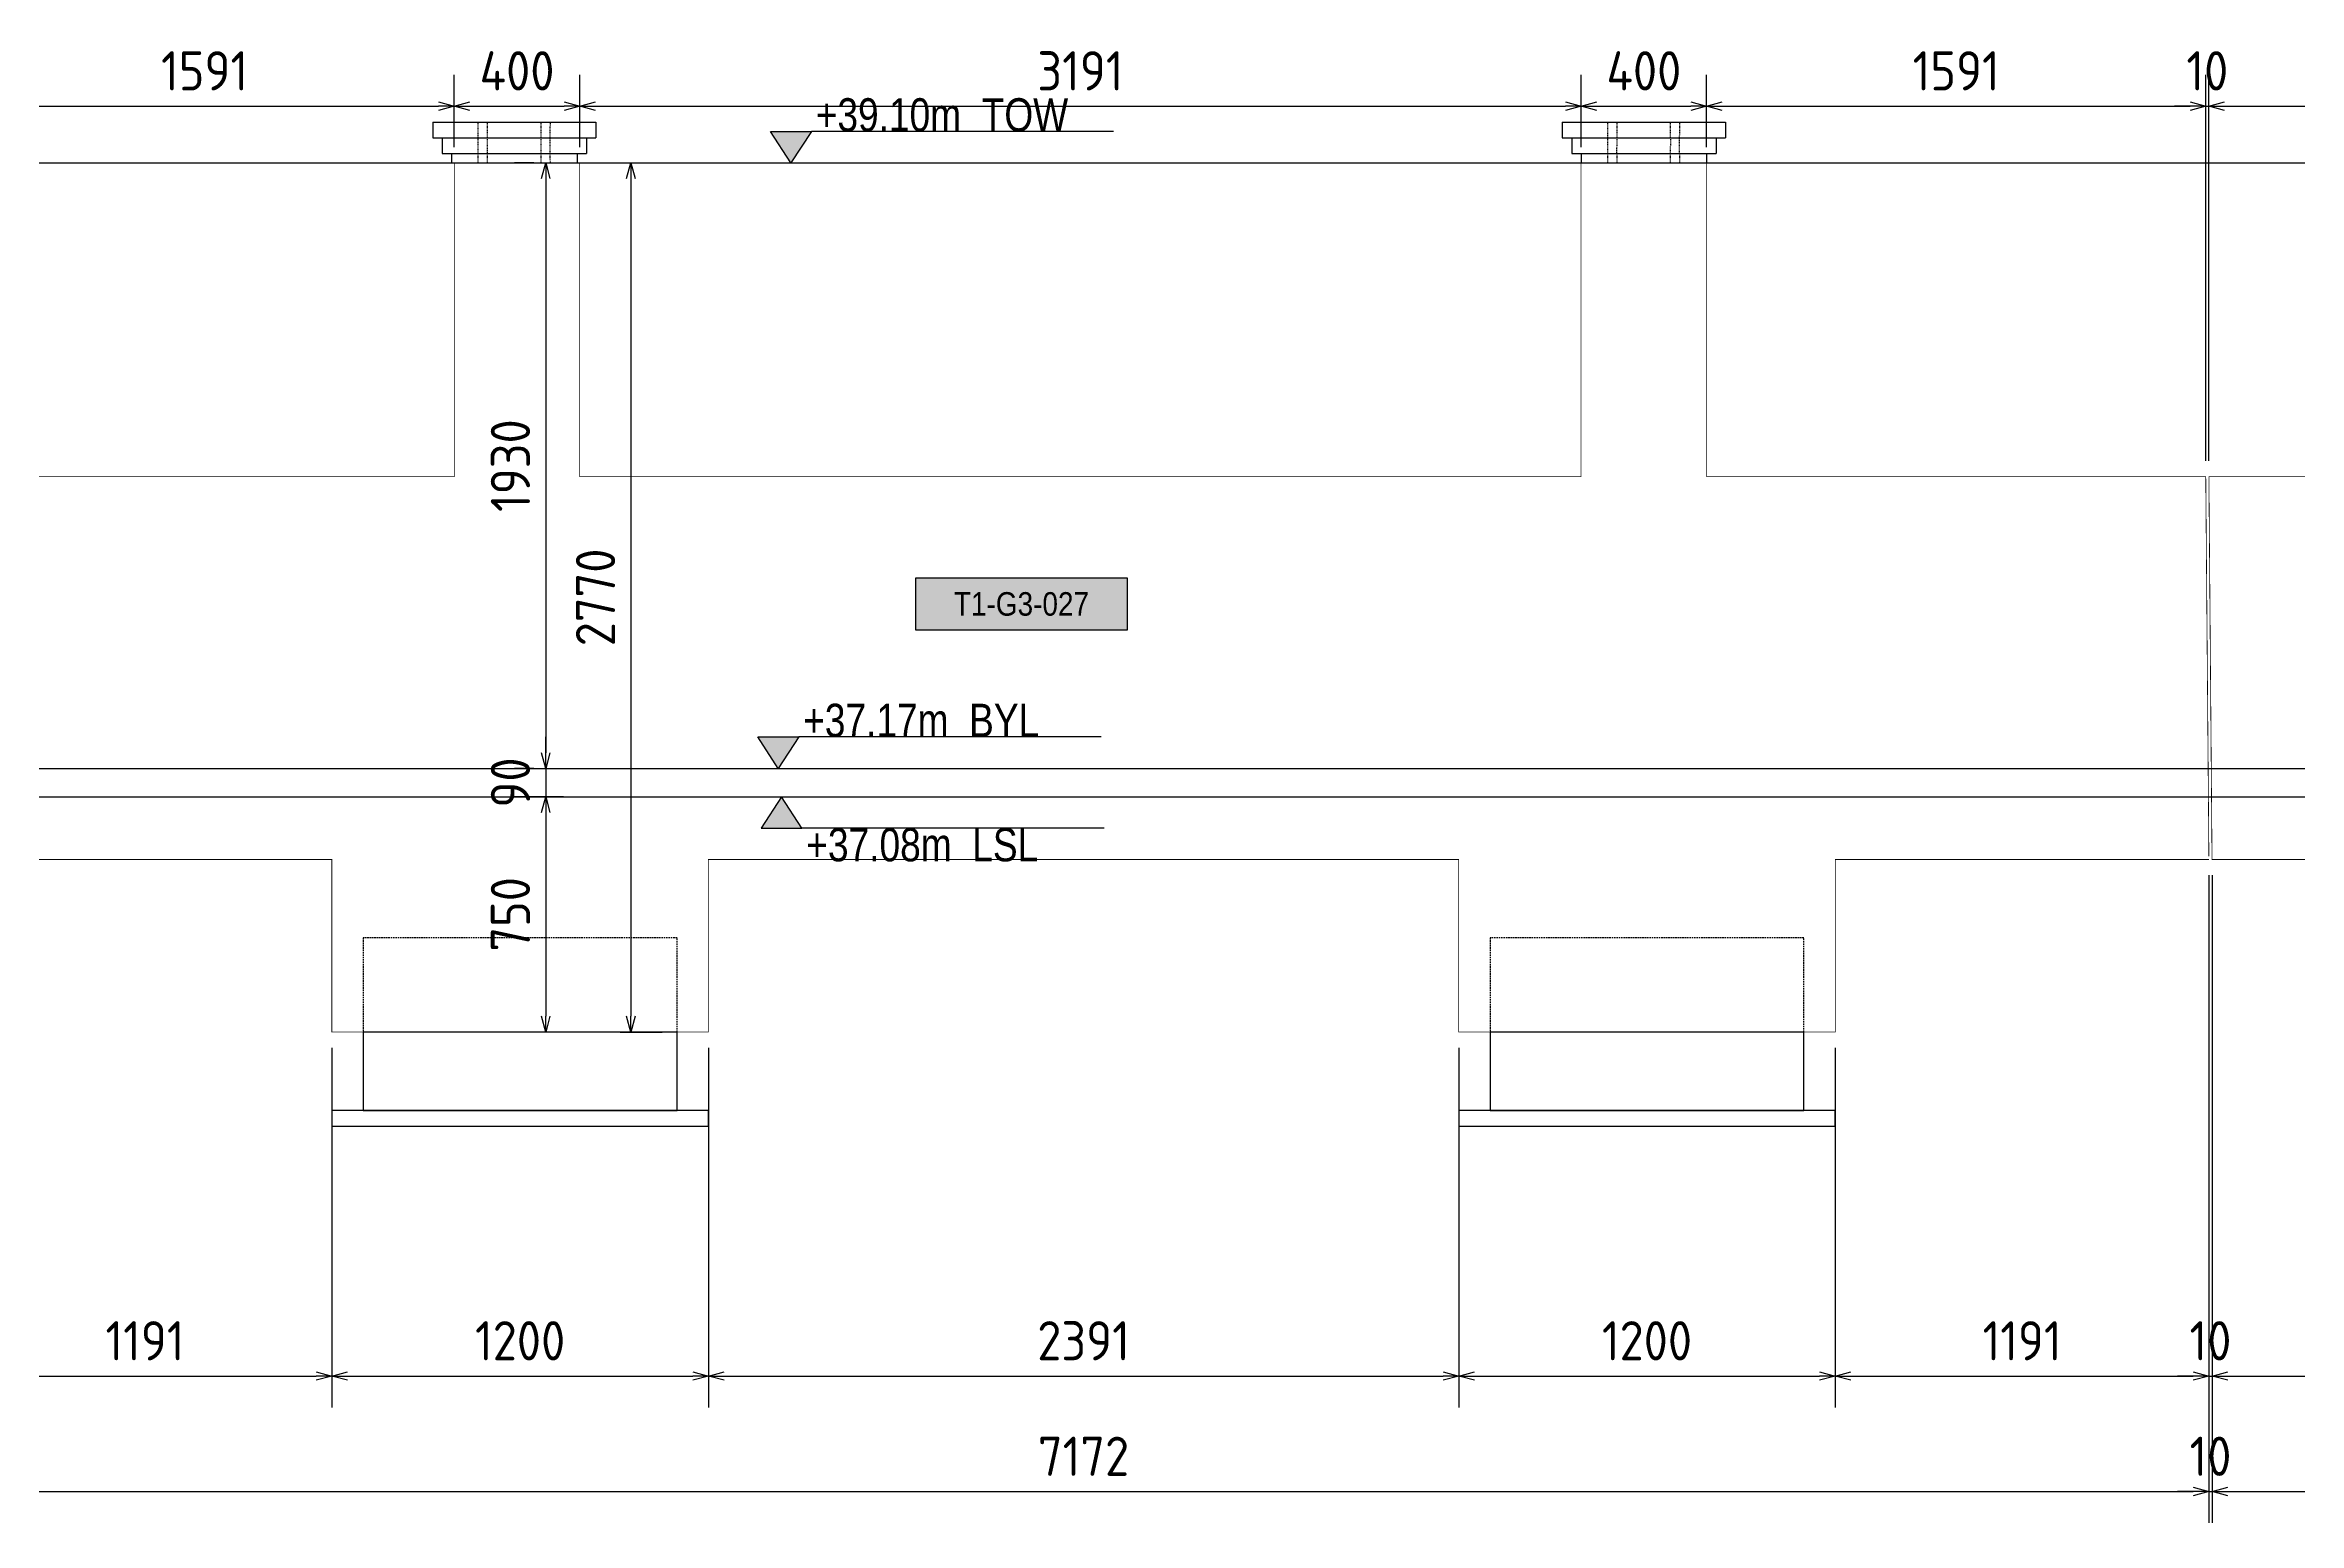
# Model space of a CAD drawing. Header units: centimetres. Extents: x -6122352 to 7132207, y -1694241 to 1947892.
# Drawn here: x 3290623 to 3297805, y 19387 to 24097 of the extents above; entities that cross this region are included whole.
import ezdxf
from ezdxf.enums import TextEntityAlignment as Align

# ---------------------------------------------------------------- set-up
doc = ezdxf.new("R2010")
doc.units = ezdxf.units.CM
doc.header["$MEASUREMENT"] = 0
doc.header["$PDMODE"] = 66
doc.header["$PDSIZE"] = 100
for name, pattern in [('23585-XR-AR-END-SETTING OUT PLAN$0$HIDDEN', [0.375, 0.25, -0.125]), ('DASHED2', [0.375, 0.25, -0.125]), ('DXK_LINE_DOT2', [3.9198, 1.9599, -1.9599])]:
    doc.linetypes.add(name, pattern=pattern)
for name, color, linetype in [('@MI-TYPE-01', 30, 'Continuous'), ('JML-Dimension', 1, 'Continuous'), ('PANEL-TAGS', 7, 'Continuous'), ('SECTION', 130, 'Continuous')]:
    doc.layers.add(name, color=color, linetype=linetype)
doc.styles.add('PANELTAG_STYLE', font='arial.ttf')
doc.styles.add('Schueco-BEMSTIL', font='isocpeur.ttf', dxfattribs={"width": 0.9})
doc.styles.add('txt-Pisa-std', font='arial.ttf', dxfattribs={"width": 0.8})
doc.dimstyles.new('MI- JWC-TXT-2.5 MM', dxfattribs={"dimscale": 1.5, "dimtxt": 2.5, "dimasz": 1, "dimexe": 2, "dimexo": 1, "dimgap": 1, "dimtad": 1, "dimdec": 0, "dimdsep": 46, "dimtxsty": 'Schueco-BEMSTIL', "dimblk": 'OPEN30', "dimcen": 0, "dimdle": 2, "dimclrd": 140, "dimclre": 8, "dimclrt": 40, "dimadec": 0, "dimazin": 2, "dimtfac": 1, "dimtdec": 0, "dimtix": 1, "dimtmove": 2, "dimatfit": 3, "dimldrblk": 'OPEN', "dimfxl": 2, "dimlwd": -1, "dimlwe": -1, "dimarcsym": 0})

# ---------------------------------------------------------------- blocks, each defined once
blk = doc.blocks.new('T1-FOOTING ELEVATION')
at = {"color": 9}
blk.add_lwpolyline([(-600, -250), (600, -250), (600, -300), (-600, -300)], close=True, dxfattribs=at)
at = {"layer": '@MI-TYPE-01', "color": 114, "linetype": '23585-XR-AR-END-SETTING OUT PLAN$0$HIDDEN', "ltscale": 20, "true_color": 0x139b48}
blk.add_lwpolyline([(-500, 0), (-500, 300), (500, 300), (500, 0)], dxfattribs=at)
at = {"layer": '@MI-TYPE-01', "color": 114, "true_color": 0x139b48}
blk.add_lwpolyline([(-500, 0), (500, 0), (500, -250), (-500, -250)], close=True, dxfattribs=at)
blk = doc.blocks.new('_Open30')
at = {"color": 0, "linetype": 'ByBlock', "lineweight": -2}
for p, q in [((-1, 0.27), (0, 0)), ((0, 0), (-1, -0.27)), ((0, 0), (-1, 0))]:
    blk.add_line(p, q, dxfattribs=at)
blk = doc.blocks.new('*D4702')
at = {"layer": '@MI-TYPE-01', "color": 8, "transparency": 16777216}
for p, q in [((3292180.5, 23721.8), (3292118.2, 23721.8)), ((3292180.5, 21791.8), (3292118.2, 21791.8))]:
    blk.add_line(p, q, dxfattribs=at)
at = {"layer": '@MI-TYPE-01', "color": 140, "transparency": 16777216}
blk.add_line((3292218.2, 23671.8), (3292218.2, 21841.8), dxfattribs=at)
at = {"layer": 'Defpoints', "color": 0, "transparency": 16777216}
for p in [(3292230.5, 23721.8), (3292218.2, 21791.8), (3292230.5, 21791.8)]:
    blk.add_point(p, dxfattribs=at)
at = {"layer": '@MI-TYPE-01', "color": 140, "transparency": 16777216, "xscale": 50, "yscale": 50, "zscale": 50}
for p, rotation in [((3292218.2, 23721.8), 90), ((3292218.2, 21791.8), 270)]:
    blk.add_blockref('_Open30', p, dxfattribs=dict(at, rotation=rotation))
at = {"layer": '@MI-TYPE-01', "color": 40, "transparency": 16777216, "insert": (3292105.7, 22756.8), "char_height": 125, "attachment_point": 5, "rotation": 90, "style": 'Schueco-BEMSTIL'}
blk.add_mtext('1930', dxfattribs=at)
blk = doc.blocks.new('_Open')
at = {"color": 0, "linetype": 'ByBlock', "lineweight": -2}
for p, q in [((-1, 0.2), (0, 0)), ((-1, -0.2), (0, 0)), ((0, 0), (-1, 0))]:
    blk.add_line(p, q, dxfattribs=at)
blk = doc.blocks.new('*D4699')
at = {"layer": '@MI-TYPE-01', "color": 140, "transparency": 16777216}
for p, q in [((3292218.2, 21841.8), (3292218.2, 21891.8)), ((3292218.2, 21791.8), (3292218.2, 21701.5)), ((3292218.2, 21651.5), (3292218.2, 21601.5))]:
    blk.add_line(p, q, dxfattribs=at)
at = {"layer": '@MI-TYPE-01', "color": 8, "transparency": 16777216}
for p, q in [((3292180.5, 21791.8), (3292118.2, 21791.8)), ((3292274.9, 21701.5), (3292118.2, 21701.5))]:
    blk.add_line(p, q, dxfattribs=at)
at = {"layer": 'Defpoints', "color": 0, "transparency": 16777216}
for p in [(3292230.5, 21791.8), (3292218.2, 21701.5), (3292324.9, 21701.5)]:
    blk.add_point(p, dxfattribs=at)
at = {"layer": '@MI-TYPE-01', "color": 140, "transparency": 16777216, "xscale": 50, "yscale": 50, "zscale": 50}
for p, rotation in [((3292218.2, 21791.8), 270), ((3292218.2, 21701.5), 90)]:
    blk.add_blockref('_Open30', p, dxfattribs=dict(at, rotation=rotation))
at = {"layer": '@MI-TYPE-01', "color": 40, "transparency": 16777216, "insert": (3292105.7, 21746.7), "char_height": 125, "attachment_point": 5, "rotation": 90, "style": 'Schueco-BEMSTIL'}
blk.add_mtext('90', dxfattribs=at)
blk = doc.blocks.new('*D4700')
at = {"layer": '@MI-TYPE-01', "color": 8, "transparency": 16777216}
for p, q in [((3292274.9, 21701.5), (3292118.2, 21701.5)), ((3292234.3, 20951.5), (3292118.2, 20951.5))]:
    blk.add_line(p, q, dxfattribs=at)
at = {"layer": '@MI-TYPE-01', "color": 140, "transparency": 16777216}
blk.add_line((3292218.2, 21651.5), (3292218.2, 21001.5), dxfattribs=at)
at = {"layer": 'Defpoints', "color": 0, "transparency": 16777216}
for p in [(3292324.9, 21701.5), (3292218.2, 20951.5), (3292284.3, 20951.5)]:
    blk.add_point(p, dxfattribs=at)
at = {"layer": '@MI-TYPE-01', "color": 140, "transparency": 16777216, "xscale": 50, "yscale": 50, "zscale": 50}
for p, rotation in [((3292218.2, 21701.5), 90), ((3292218.2, 20951.5), 270)]:
    blk.add_blockref('_Open30', p, dxfattribs=dict(at, rotation=rotation))
at = {"layer": '@MI-TYPE-01', "color": 40, "transparency": 16777216, "insert": (3292105.7, 21326.5), "char_height": 125, "attachment_point": 5, "rotation": 90, "style": 'Schueco-BEMSTIL'}
blk.add_mtext('750', dxfattribs=at)
blk = doc.blocks.new('*D4701')
at = {"layer": '@MI-TYPE-01', "color": 8, "transparency": 16777216}
for p, q in [((3292455.4, 23721.8), (3292589.5, 23721.8)), ((3292455.4, 20951.5), (3292589.5, 20951.5))]:
    blk.add_line(p, q, dxfattribs=at)
at = {"layer": '@MI-TYPE-01', "color": 140, "transparency": 16777216}
blk.add_line((3292489.5, 23671.8), (3292489.5, 21001.5), dxfattribs=at)
at = {"layer": 'Defpoints', "color": 0, "transparency": 16777216}
for p in [(3292405.4, 23721.8), (3292405.4, 20951.5), (3292489.5, 20951.5)]:
    blk.add_point(p, dxfattribs=at)
at = {"layer": '@MI-TYPE-01', "color": 140, "transparency": 16777216, "xscale": 50, "yscale": 50, "zscale": 50}
for p, rotation in [((3292489.5, 23721.8), 90), ((3292489.5, 20951.5), 270)]:
    blk.add_blockref('_Open30', p, dxfattribs=dict(at, rotation=rotation))
at = {"layer": '@MI-TYPE-01', "color": 40, "transparency": 16777216, "insert": (3292377, 22336.7), "char_height": 125, "attachment_point": 5, "rotation": 90, "style": 'Schueco-BEMSTIL'}
blk.add_mtext('2770', dxfattribs=at)
blk = doc.blocks.new('*U2058')
at = {"layer": 'JML-Dimension'}
h = blk.add_hatch(color=10, dxfattribs=at)
h.dxf.hatch_style = 1
h.paths.add_polyline_path([(0, 0), (-1.54, 2.37), (1.54, 2.37)])
blk.add_line((24.31, 2.37), (1.54, 2.37), dxfattribs=at)
blk.add_lwpolyline([(0, 0), (-1.54, 2.37), (1.54, 2.37), (0, 0)], dxfattribs=at)
at = {"color": 5, "style": 'txt-Pisa-std', "width": 0.8}
blk.add_attdef('+0.0', text='', height=2.5, dxfattribs=at).set_placement((1.87, 2.37), align=Align.BOTTOM_LEFT)
blk = doc.blocks.new('PANELTAG')
at = {"layer": 'PANEL-TAGS', "color": 1}
blk.add_lwpolyline([(-13.5, -3.3), (13.5, -3.3), (13.5, 3.3), (-13.5, 3.3)], close=True, dxfattribs=at)
at = {"layer": 'PANEL-TAGS', "color": 40, "true_color": 0xffd700}
blk.add_solid([(-13.5, -3.3), (13.5, -3.3), (-13.5, 3.3), (13.5, 3.3)], dxfattribs=at)
at = {"layer": 'PANEL-TAGS', "color": 5, "style": 'PANELTAG_STYLE', "width": 0.85}
blk.add_attdef('TAGNO', text='', height=3, dxfattribs=at).set_placement((0, 0), align=Align.MIDDLE)
blk = doc.blocks.new('*D4743')
at = {"layer": '@MI-TYPE-01', "color": 8, "transparency": 16777216}
for p, q in [((3290346, 21451.5), (3290346, 19754.9)), ((3291536.7, 20901.5), (3291536.7, 19754.9))]:
    blk.add_line(p, q, dxfattribs=at)
at = {"layer": '@MI-TYPE-01', "color": 140, "transparency": 16777216}
blk.add_line((3290396, 19854.9), (3291486.7, 19854.9), dxfattribs=at)
at = {"layer": 'Defpoints', "color": 0, "transparency": 16777216}
for p in [(3290346, 21501.5), (3291536.7, 20951.5), (3291536.7, 19854.9)]:
    blk.add_point(p, dxfattribs=at)
at = {"layer": '@MI-TYPE-01', "color": 140, "transparency": 16777216, "xscale": 50, "yscale": 50, "zscale": 50, "rotation": 180}
blk.add_blockref('_Open30', (3290346, 19854.9), dxfattribs=at)
at = {"layer": '@MI-TYPE-01', "color": 140, "transparency": 16777216, "xscale": 50, "yscale": 50, "zscale": 50}
blk.add_blockref('_Open30', (3291536.7, 19854.9), dxfattribs=at)
at = {"layer": '@MI-TYPE-01', "color": 40, "transparency": 16777216, "insert": (3290941.3, 19967.4), "char_height": 125, "attachment_point": 5, "style": 'Schueco-BEMSTIL'}
blk.add_mtext('1191', dxfattribs=at)
blk = doc.blocks.new('*D4744')
at = {"layer": '@MI-TYPE-01', "color": 8, "transparency": 16777216}
for p, q in [((3291536.7, 20901.5), (3291536.7, 19754.9)), ((3292736.7, 20901.5), (3292736.7, 19754.9))]:
    blk.add_line(p, q, dxfattribs=at)
at = {"layer": '@MI-TYPE-01', "color": 140, "transparency": 16777216}
blk.add_line((3291586.7, 19854.9), (3292686.7, 19854.9), dxfattribs=at)
at = {"layer": 'Defpoints', "color": 0, "transparency": 16777216}
for p in [(3291536.7, 20951.5), (3292736.7, 20951.5), (3292736.7, 19854.9)]:
    blk.add_point(p, dxfattribs=at)
at = {"layer": '@MI-TYPE-01', "color": 140, "transparency": 16777216, "xscale": 50, "yscale": 50, "zscale": 50, "rotation": 180}
blk.add_blockref('_Open30', (3291536.7, 19854.9), dxfattribs=at)
at = {"layer": '@MI-TYPE-01', "color": 140, "transparency": 16777216, "xscale": 50, "yscale": 50, "zscale": 50}
blk.add_blockref('_Open30', (3292736.7, 19854.9), dxfattribs=at)
at = {"layer": '@MI-TYPE-01', "color": 40, "transparency": 16777216, "insert": (3292136.7, 19967.4), "char_height": 125, "attachment_point": 5, "style": 'Schueco-BEMSTIL'}
blk.add_mtext('1200', dxfattribs=at)
blk = doc.blocks.new('*D4745')
at = {"layer": '@MI-TYPE-01', "color": 8, "transparency": 16777216}
for p, q in [((3292736.7, 20901.5), (3292736.7, 19754.9)), ((3295127.5, 20901.5), (3295127.5, 19754.9))]:
    blk.add_line(p, q, dxfattribs=at)
at = {"layer": '@MI-TYPE-01', "color": 140, "transparency": 16777216}
blk.add_line((3292786.7, 19854.9), (3295077.5, 19854.9), dxfattribs=at)
at = {"layer": 'Defpoints', "color": 0, "transparency": 16777216}
for p in [(3292736.7, 20951.5), (3295127.5, 20951.5), (3295127.5, 19854.9)]:
    blk.add_point(p, dxfattribs=at)
at = {"layer": '@MI-TYPE-01', "color": 140, "transparency": 16777216, "xscale": 50, "yscale": 50, "zscale": 50, "rotation": 180}
blk.add_blockref('_Open30', (3292736.7, 19854.9), dxfattribs=at)
at = {"layer": '@MI-TYPE-01', "color": 140, "transparency": 16777216, "xscale": 50, "yscale": 50, "zscale": 50}
blk.add_blockref('_Open30', (3295127.5, 19854.9), dxfattribs=at)
at = {"layer": '@MI-TYPE-01', "color": 40, "transparency": 16777216, "insert": (3293932.1, 19967.4), "char_height": 125, "attachment_point": 5, "style": 'Schueco-BEMSTIL'}
blk.add_mtext('2391', dxfattribs=at)
blk = doc.blocks.new('*D4746')
at = {"layer": '@MI-TYPE-01', "color": 8, "transparency": 16777216}
for p, q in [((3295127.5, 20901.5), (3295127.5, 19754.9)), ((3296327.5, 20901.5), (3296327.5, 19754.9))]:
    blk.add_line(p, q, dxfattribs=at)
at = {"layer": '@MI-TYPE-01', "color": 140, "transparency": 16777216}
blk.add_line((3295177.5, 19854.9), (3296277.5, 19854.9), dxfattribs=at)
at = {"layer": 'Defpoints', "color": 0, "transparency": 16777216}
for p in [(3295127.5, 20951.5), (3296327.5, 20951.5), (3296327.5, 19854.9)]:
    blk.add_point(p, dxfattribs=at)
at = {"layer": '@MI-TYPE-01', "color": 140, "transparency": 16777216, "xscale": 50, "yscale": 50, "zscale": 50, "rotation": 180}
blk.add_blockref('_Open30', (3295127.5, 19854.9), dxfattribs=at)
at = {"layer": '@MI-TYPE-01', "color": 140, "transparency": 16777216, "xscale": 50, "yscale": 50, "zscale": 50}
blk.add_blockref('_Open30', (3296327.5, 19854.9), dxfattribs=at)
at = {"layer": '@MI-TYPE-01', "color": 40, "transparency": 16777216, "insert": (3295727.5, 19967.4), "char_height": 125, "attachment_point": 5, "style": 'Schueco-BEMSTIL'}
blk.add_mtext('1200', dxfattribs=at)
blk = doc.blocks.new('*D4747')
at = {"layer": '@MI-TYPE-01', "color": 8, "transparency": 16777216}
for p, q in [((3297518.1, 21451.5), (3297518.1, 19754.9)), ((3296327.5, 20901.5), (3296327.5, 19754.9))]:
    blk.add_line(p, q, dxfattribs=at)
at = {"layer": '@MI-TYPE-01', "color": 140, "transparency": 16777216}
blk.add_line((3296377.5, 19854.9), (3297468.1, 19854.9), dxfattribs=at)
at = {"layer": 'Defpoints', "color": 0, "transparency": 16777216}
for p in [(3297518.1, 21501.5), (3296327.5, 20951.5), (3297518.1, 19854.9)]:
    blk.add_point(p, dxfattribs=at)
at = {"layer": '@MI-TYPE-01', "color": 140, "transparency": 16777216, "xscale": 50, "yscale": 50, "zscale": 50, "rotation": 180}
blk.add_blockref('_Open30', (3296327.5, 19854.9), dxfattribs=at)
at = {"layer": '@MI-TYPE-01', "color": 140, "transparency": 16777216, "xscale": 50, "yscale": 50, "zscale": 50}
blk.add_blockref('_Open30', (3297518.1, 19854.9), dxfattribs=at)
at = {"layer": '@MI-TYPE-01', "color": 40, "transparency": 16777216, "insert": (3296922.8, 19967.4), "char_height": 125, "attachment_point": 5, "style": 'Schueco-BEMSTIL'}
blk.add_mtext('1191', dxfattribs=at)
blk = doc.blocks.new('*D4748')
at = {"layer": '@MI-TYPE-01', "color": 8, "transparency": 16777216}
for p, q in [((3297518.1, 21451.5), (3297518.1, 19754.9)), ((3297528.1, 21451.5), (3297528.1, 19754.9))]:
    blk.add_line(p, q, dxfattribs=at)
at = {"layer": '@MI-TYPE-01', "color": 140, "transparency": 16777216}
for p, q in [((3297468.1, 19854.9), (3297418.1, 19854.9)), ((3297518.1, 19854.9), (3297528.1, 19854.9)), ((3297578.1, 19854.9), (3297628.1, 19854.9))]:
    blk.add_line(p, q, dxfattribs=at)
at = {"layer": 'Defpoints', "color": 0, "transparency": 16777216}
for p in [(3297518.1, 21501.5), (3297528.1, 21501.5), (3297528.1, 19854.9)]:
    blk.add_point(p, dxfattribs=at)
at = {"layer": '@MI-TYPE-01', "color": 140, "transparency": 16777216, "xscale": 50, "yscale": 50, "zscale": 50}
blk.add_blockref('_Open30', (3297518.1, 19854.9), dxfattribs=at)
at = {"layer": '@MI-TYPE-01', "color": 140, "transparency": 16777216, "xscale": 50, "yscale": 50, "zscale": 50, "rotation": 180}
blk.add_blockref('_Open30', (3297528.1, 19854.9), dxfattribs=at)
at = {"layer": '@MI-TYPE-01', "color": 40, "transparency": 16777216, "insert": (3297523.1, 19967.4), "char_height": 125, "attachment_point": 5, "style": 'Schueco-BEMSTIL'}
blk.add_mtext('10', dxfattribs=at)
blk = doc.blocks.new('*D4749')
at = {"layer": '@MI-TYPE-01', "color": 8, "transparency": 16777216}
for p, q in [((3297528.1, 21451.5), (3297528.1, 19754.9)), ((3298718.6, 20901.5), (3298718.6, 19754.9))]:
    blk.add_line(p, q, dxfattribs=at)
at = {"layer": '@MI-TYPE-01', "color": 140, "transparency": 16777216}
blk.add_line((3297578.1, 19854.9), (3298668.6, 19854.9), dxfattribs=at)
at = {"layer": 'Defpoints', "color": 0, "transparency": 16777216}
for p in [(3297528.1, 21501.5), (3298718.6, 20951.5), (3298718.6, 19854.9)]:
    blk.add_point(p, dxfattribs=at)
at = {"layer": '@MI-TYPE-01', "color": 140, "transparency": 16777216, "xscale": 50, "yscale": 50, "zscale": 50, "rotation": 180}
blk.add_blockref('_Open30', (3297528.1, 19854.9), dxfattribs=at)
at = {"layer": '@MI-TYPE-01', "color": 140, "transparency": 16777216, "xscale": 50, "yscale": 50, "zscale": 50}
blk.add_blockref('_Open30', (3298718.6, 19854.9), dxfattribs=at)
at = {"layer": '@MI-TYPE-01', "color": 40, "transparency": 16777216, "insert": (3298123.3, 19967.4), "char_height": 125, "attachment_point": 5, "style": 'Schueco-BEMSTIL'}
blk.add_mtext('1191', dxfattribs=at)
blk = doc.blocks.new('*D4772')
at = {"layer": '@MI-TYPE-01', "color": 8, "transparency": 16777216}
for p, q in [((3290336, 22771.8), (3290336, 24002.7)), ((3291926.7, 23771.8), (3291926.7, 24002.7))]:
    blk.add_line(p, q, dxfattribs=at)
at = {"layer": '@MI-TYPE-01', "color": 140, "transparency": 16777216}
blk.add_line((3290386, 23902.7), (3291876.7, 23902.7), dxfattribs=at)
at = {"layer": 'Defpoints', "color": 0, "transparency": 16777216}
for p in [(3291926.7, 23902.7), (3291926.7, 23721.8), (3290336, 22721.8)]:
    blk.add_point(p, dxfattribs=at)
at = {"layer": '@MI-TYPE-01', "color": 140, "transparency": 16777216, "xscale": 50, "yscale": 50, "zscale": 50, "rotation": 180}
blk.add_blockref('_Open30', (3290336, 23902.7), dxfattribs=at)
at = {"layer": '@MI-TYPE-01', "color": 140, "transparency": 16777216, "xscale": 50, "yscale": 50, "zscale": 50}
blk.add_blockref('_Open30', (3291926.7, 23902.7), dxfattribs=at)
at = {"layer": '@MI-TYPE-01', "color": 40, "transparency": 16777216, "insert": (3291131.3, 24015.2), "char_height": 125, "attachment_point": 5, "style": 'Schueco-BEMSTIL'}
blk.add_mtext('1591', dxfattribs=at)
blk = doc.blocks.new('*D4773')
at = {"layer": '@MI-TYPE-01', "color": 8, "transparency": 16777216}
for p, q in [((3291926.7, 23771.8), (3291926.7, 24002.7)), ((3292326.7, 23771.8), (3292326.7, 24002.7))]:
    blk.add_line(p, q, dxfattribs=at)
at = {"layer": '@MI-TYPE-01', "color": 140, "transparency": 16777216}
blk.add_line((3291976.7, 23902.7), (3292276.7, 23902.7), dxfattribs=at)
at = {"layer": 'Defpoints', "color": 0, "transparency": 16777216}
for p in [(3292326.7, 23902.7), (3291926.7, 23721.8), (3292326.7, 23721.8)]:
    blk.add_point(p, dxfattribs=at)
at = {"layer": '@MI-TYPE-01', "color": 140, "transparency": 16777216, "xscale": 50, "yscale": 50, "zscale": 50, "rotation": 180}
blk.add_blockref('_Open30', (3291926.7, 23902.7), dxfattribs=at)
at = {"layer": '@MI-TYPE-01', "color": 140, "transparency": 16777216, "xscale": 50, "yscale": 50, "zscale": 50}
blk.add_blockref('_Open30', (3292326.7, 23902.7), dxfattribs=at)
at = {"layer": '@MI-TYPE-01', "color": 40, "transparency": 16777216, "insert": (3292126.7, 24015.2), "char_height": 125, "attachment_point": 5, "style": 'Schueco-BEMSTIL'}
blk.add_mtext('400', dxfattribs=at)
blk = doc.blocks.new('*D4774')
at = {"layer": '@MI-TYPE-01', "color": 8, "transparency": 16777216}
for p, q in [((3292326.7, 23771.8), (3292326.7, 24002.7)), ((3295517.5, 23771.8), (3295517.5, 24002.7))]:
    blk.add_line(p, q, dxfattribs=at)
at = {"layer": '@MI-TYPE-01', "color": 140, "transparency": 16777216}
blk.add_line((3292376.7, 23902.7), (3295467.5, 23902.7), dxfattribs=at)
at = {"layer": 'Defpoints', "color": 0, "transparency": 16777216}
for p in [(3295517.5, 23902.7), (3292326.7, 23721.8), (3295517.5, 23721.8)]:
    blk.add_point(p, dxfattribs=at)
at = {"layer": '@MI-TYPE-01', "color": 140, "transparency": 16777216, "xscale": 50, "yscale": 50, "zscale": 50, "rotation": 180}
blk.add_blockref('_Open30', (3292326.7, 23902.7), dxfattribs=at)
at = {"layer": '@MI-TYPE-01', "color": 140, "transparency": 16777216, "xscale": 50, "yscale": 50, "zscale": 50}
blk.add_blockref('_Open30', (3295517.5, 23902.7), dxfattribs=at)
at = {"layer": '@MI-TYPE-01', "color": 40, "transparency": 16777216, "insert": (3293922.1, 24015.2), "char_height": 125, "attachment_point": 5, "style": 'Schueco-BEMSTIL'}
blk.add_mtext('3191', dxfattribs=at)
blk = doc.blocks.new('*D4775')
at = {"layer": '@MI-TYPE-01', "color": 8, "transparency": 16777216}
for p, q in [((3295517.5, 23771.8), (3295517.5, 24002.7)), ((3295917.5, 23771.8), (3295917.5, 24002.7))]:
    blk.add_line(p, q, dxfattribs=at)
at = {"layer": '@MI-TYPE-01', "color": 140, "transparency": 16777216}
blk.add_line((3295567.5, 23902.7), (3295867.5, 23902.7), dxfattribs=at)
at = {"layer": 'Defpoints', "color": 0, "transparency": 16777216}
for p in [(3295917.5, 23902.7), (3295517.5, 23721.8), (3295917.5, 23721.8)]:
    blk.add_point(p, dxfattribs=at)
at = {"layer": '@MI-TYPE-01', "color": 140, "transparency": 16777216, "xscale": 50, "yscale": 50, "zscale": 50, "rotation": 180}
blk.add_blockref('_Open30', (3295517.5, 23902.7), dxfattribs=at)
at = {"layer": '@MI-TYPE-01', "color": 140, "transparency": 16777216, "xscale": 50, "yscale": 50, "zscale": 50}
blk.add_blockref('_Open30', (3295917.5, 23902.7), dxfattribs=at)
at = {"layer": '@MI-TYPE-01', "color": 40, "transparency": 16777216, "insert": (3295717.5, 24015.2), "char_height": 125, "attachment_point": 5, "style": 'Schueco-BEMSTIL'}
blk.add_mtext('400', dxfattribs=at)
blk = doc.blocks.new('*D4776')
at = {"layer": '@MI-TYPE-01', "color": 8, "transparency": 16777216}
for p, q in [((3295917.5, 23771.8), (3295917.5, 24002.7)), ((3297508.1, 22771.8), (3297508.1, 24002.7))]:
    blk.add_line(p, q, dxfattribs=at)
at = {"layer": '@MI-TYPE-01', "color": 140, "transparency": 16777216}
blk.add_line((3295967.5, 23902.7), (3297458.1, 23902.7), dxfattribs=at)
at = {"layer": 'Defpoints', "color": 0, "transparency": 16777216}
for p in [(3297508.1, 23902.7), (3295917.5, 23721.8), (3297508.1, 22721.8)]:
    blk.add_point(p, dxfattribs=at)
at = {"layer": '@MI-TYPE-01', "color": 140, "transparency": 16777216, "xscale": 50, "yscale": 50, "zscale": 50, "rotation": 180}
blk.add_blockref('_Open30', (3295917.5, 23902.7), dxfattribs=at)
at = {"layer": '@MI-TYPE-01', "color": 140, "transparency": 16777216, "xscale": 50, "yscale": 50, "zscale": 50}
blk.add_blockref('_Open30', (3297508.1, 23902.7), dxfattribs=at)
at = {"layer": '@MI-TYPE-01', "color": 40, "transparency": 16777216, "insert": (3296712.8, 24015.2), "char_height": 125, "attachment_point": 5, "style": 'Schueco-BEMSTIL'}
blk.add_mtext('1591', dxfattribs=at)
blk = doc.blocks.new('*D4777')
at = {"layer": '@MI-TYPE-01', "color": 8, "transparency": 16777216}
for p, q in [((3297508.1, 22771.8), (3297508.1, 24002.7)), ((3297518.1, 22771.8), (3297518.1, 24002.7))]:
    blk.add_line(p, q, dxfattribs=at)
at = {"layer": '@MI-TYPE-01', "color": 140, "transparency": 16777216}
for p, q in [((3297458.1, 23902.7), (3297408.1, 23902.7)), ((3297508.1, 23902.7), (3297518.1, 23902.7)), ((3297568.1, 23902.7), (3297618.1, 23902.7))]:
    blk.add_line(p, q, dxfattribs=at)
at = {"layer": 'Defpoints', "color": 0, "transparency": 16777216}
for p in [(3297518.1, 23902.7), (3297508.1, 22721.8), (3297518.1, 22721.8)]:
    blk.add_point(p, dxfattribs=at)
at = {"layer": '@MI-TYPE-01', "color": 140, "transparency": 16777216, "xscale": 50, "yscale": 50, "zscale": 50}
blk.add_blockref('_Open30', (3297508.1, 23902.7), dxfattribs=at)
at = {"layer": '@MI-TYPE-01', "color": 140, "transparency": 16777216, "xscale": 50, "yscale": 50, "zscale": 50, "rotation": 180}
blk.add_blockref('_Open30', (3297518.1, 23902.7), dxfattribs=at)
at = {"layer": '@MI-TYPE-01', "color": 40, "transparency": 16777216, "insert": (3297513.1, 24015.2), "char_height": 125, "attachment_point": 5, "style": 'Schueco-BEMSTIL'}
blk.add_mtext('10', dxfattribs=at)
blk = doc.blocks.new('*D4778')
at = {"layer": '@MI-TYPE-01', "color": 8, "transparency": 16777216}
for p, q in [((3297518.1, 22771.8), (3297518.1, 24002.7)), ((3299108.6, 23771.8), (3299108.6, 24002.7))]:
    blk.add_line(p, q, dxfattribs=at)
at = {"layer": '@MI-TYPE-01', "color": 140, "transparency": 16777216}
blk.add_line((3297568.1, 23902.7), (3299058.6, 23902.7), dxfattribs=at)
at = {"layer": 'Defpoints', "color": 0, "transparency": 16777216}
for p in [(3299108.6, 23902.7), (3299108.6, 23721.8), (3297518.1, 22721.8)]:
    blk.add_point(p, dxfattribs=at)
at = {"layer": '@MI-TYPE-01', "color": 140, "transparency": 16777216, "xscale": 50, "yscale": 50, "zscale": 50, "rotation": 180}
blk.add_blockref('_Open30', (3297518.1, 23902.7), dxfattribs=at)
at = {"layer": '@MI-TYPE-01', "color": 140, "transparency": 16777216, "xscale": 50, "yscale": 50, "zscale": 50}
blk.add_blockref('_Open30', (3299108.6, 23902.7), dxfattribs=at)
at = {"layer": '@MI-TYPE-01', "color": 40, "transparency": 16777216, "insert": (3298313.4, 24015.2), "char_height": 125, "attachment_point": 5, "style": 'Schueco-BEMSTIL'}
blk.add_mtext('1591', dxfattribs=at)
blk = doc.blocks.new('COPING')
at = {"color": 144, "linetype": 'Continuous', "true_color": 0x1571b2}
for p, q in [((-40577.1, 19537.3), (-40057.1, 19537.3)), ((-40577.1, 19537.3), (-40577.1, 19487.3)), ((-40057.1, 19537.3), (-40057.1, 19487.3)), ((-40577.1, 19487.3), (-40057.1, 19487.3)), ((-40547.1, 19487.3), (-40547.1, 19437.3)), ((-40087.1, 19487.3), (-40087.1, 19437.3)), ((-40547.1, 19437.3), (-40087.1, 19437.3)), ((-40517.1, 19437.3), (-40517.1, 19407.3)), ((-40517.1, 19407.3), (-40117.1, 19407.3)), ((-40117.1, 19437.3), (-40117.1, 19407.3))]:
    blk.add_line(p, q, dxfattribs=at)
at = {"color": 144, "linetype": 'DXK_LINE_DOT2', "true_color": 0x1571b2}
for p, q in [((-40432.1, 19437.3), (-40432.1, 19537.3)), ((-40402.1, 19487.3), (-40402.1, 19537.3)), ((-40232.1, 19487.3), (-40232.1, 19537.3)), ((-40203.1, 19487.3), (-40202.1, 19537.3)), ((-40403.1, 19437.9), (-40402.1, 19487)), ((-40232.1, 19437.6), (-40231.1, 19486.8)), ((-40203.1, 19438.4), (-40203.1, 19486.5)), ((-40432.1, 19407.3), (-40432.1, 19437.3)), ((-40402.1, 19407.3), (-40402.1, 19437.3)), ((-40232.1, 19407.3), (-40232.1, 19437.3)), ((-40202.1, 19407.3), (-40203.1, 19437.3))]:
    blk.add_line(p, q, dxfattribs=at)
blk = doc.blocks.new('*D5274')
at = {"layer": '@MI-TYPE-01', "color": 8, "transparency": 16777216}
for p, q in [((3290346, 21451.5), (3290346, 19386.7)), ((3297518.1, 21451.5), (3297518.1, 19386.7))]:
    blk.add_line(p, q, dxfattribs=at)
at = {"layer": '@MI-TYPE-01', "color": 140, "transparency": 16777216}
blk.add_line((3290396, 19486.7), (3297468.1, 19486.7), dxfattribs=at)
at = {"layer": 'Defpoints', "color": 0, "transparency": 16777216}
for p in [(3290346, 21501.5), (3297518.1, 21501.5), (3297518.1, 19486.7)]:
    blk.add_point(p, dxfattribs=at)
at = {"layer": '@MI-TYPE-01', "color": 140, "transparency": 16777216, "xscale": 50, "yscale": 50, "zscale": 50, "rotation": 180}
blk.add_blockref('_Open30', (3290346, 19486.7), dxfattribs=at)
at = {"layer": '@MI-TYPE-01', "color": 140, "transparency": 16777216, "xscale": 50, "yscale": 50, "zscale": 50}
blk.add_blockref('_Open30', (3297518.1, 19486.7), dxfattribs=at)
at = {"layer": '@MI-TYPE-01', "color": 40, "transparency": 16777216, "insert": (3293932, 19599.2), "char_height": 125, "attachment_point": 5, "style": 'Schueco-BEMSTIL'}
blk.add_mtext('7172', dxfattribs=at)
blk = doc.blocks.new('*D5275')
at = {"layer": '@MI-TYPE-01', "color": 8, "transparency": 16777216}
for p, q in [((3297518.1, 21451.5), (3297518.1, 19386.7)), ((3297528.1, 21451.5), (3297528.1, 19386.7))]:
    blk.add_line(p, q, dxfattribs=at)
at = {"layer": '@MI-TYPE-01', "color": 140, "transparency": 16777216}
for p, q in [((3297468.1, 19486.7), (3297418.1, 19486.7)), ((3297518.1, 19486.7), (3297528.1, 19486.7)), ((3297578.1, 19486.7), (3297628.1, 19486.7))]:
    blk.add_line(p, q, dxfattribs=at)
at = {"layer": 'Defpoints', "color": 0, "transparency": 16777216}
for p in [(3297518.1, 21501.5), (3297528.1, 21501.5), (3297528.1, 19486.7)]:
    blk.add_point(p, dxfattribs=at)
at = {"layer": '@MI-TYPE-01', "color": 140, "transparency": 16777216, "xscale": 50, "yscale": 50, "zscale": 50}
blk.add_blockref('_Open30', (3297518.1, 19486.7), dxfattribs=at)
at = {"layer": '@MI-TYPE-01', "color": 140, "transparency": 16777216, "xscale": 50, "yscale": 50, "zscale": 50, "rotation": 180}
blk.add_blockref('_Open30', (3297528.1, 19486.7), dxfattribs=at)
at = {"layer": '@MI-TYPE-01', "color": 40, "transparency": 16777216, "insert": (3297523.1, 19599.2), "char_height": 125, "attachment_point": 5, "style": 'Schueco-BEMSTIL'}
blk.add_mtext('10', dxfattribs=at)
blk = doc.blocks.new('*D5276')
at = {"layer": '@MI-TYPE-01', "color": 8, "transparency": 16777216}
for p, q in [((3297528.1, 21451.5), (3297528.1, 19386.7)), ((3303107.8, 20901.5), (3303107.8, 19386.7))]:
    blk.add_line(p, q, dxfattribs=at)
at = {"layer": '@MI-TYPE-01', "color": 140, "transparency": 16777216}
blk.add_line((3297578.1, 19486.7), (3303057.8, 19486.7), dxfattribs=at)
at = {"layer": 'Defpoints', "color": 0, "transparency": 16777216}
for p in [(3297528.1, 21501.5), (3303107.8, 20951.5), (3303107.8, 19486.7)]:
    blk.add_point(p, dxfattribs=at)
at = {"layer": '@MI-TYPE-01', "color": 140, "transparency": 16777216, "xscale": 50, "yscale": 50, "zscale": 50, "rotation": 180}
blk.add_blockref('_Open30', (3297528.1, 19486.7), dxfattribs=at)
at = {"layer": '@MI-TYPE-01', "color": 140, "transparency": 16777216, "xscale": 50, "yscale": 50, "zscale": 50}
blk.add_blockref('_Open30', (3303107.8, 19486.7), dxfattribs=at)
at = {"layer": '@MI-TYPE-01', "color": 40, "transparency": 16777216, "insert": (3300317.9, 19599.2), "char_height": 125, "attachment_point": 5, "style": 'Schueco-BEMSTIL'}
blk.add_mtext('5580', dxfattribs=at)

msp = doc.modelspace()

# ---------------------------------------------------------------- linework, layer by layer
at = {"color": 160, "linetype": 'DASHED2', "ltscale": 5}
for points in [[(3285154.25119, 23721.81403), (3304792.1107, 23721.81403)], [(3284744.23487, 21791.81403), (3304792.1107, 21791.81403)], [(3284754.21329, 21701.50257), (3304802.08911, 21701.50257)]]:
    msp.add_lwpolyline(points, dxfattribs=at)
at = {"layer": '@MI-TYPE-01', "color": 30, "ltscale": 20, "const_width": 2.5}
for points in [[(3297518.0574, 21511.50257), (3297508.07899, 22721.81403), (3295917.51696, 22721.81403), (3295917.51696, 23721.81403), (3295517.51696, 23721.81403), (3295517.51696, 22721.81403), (3292326.6739, 22721.81403), (3292326.67389, 23721.81403), (3291926.67389, 23721.81403), (3291926.6739, 22721.81403), (3290335.97136, 22721.81403), (3290345.96578, 21501.50257), (3291536.66831, 21501.50257), (3291536.71233, 20951.50257), (3292736.65231, 20951.50257), (3292736.65231, 21501.50257), (3295127.49537, 21501.50257), (3295127.51902, 20951.50257), (3296327.49537, 20951.50257), (3296327.49537, 21501.50257), (3297518.0574, 21501.50257)], [(3299108.64102, 22721.81403), (3297518.07899, 22721.81403), (3297528.0574, 21501.50257), (3298718.61943, 21501.50257)]]:
    msp.add_lwpolyline(points, dxfattribs=at)

# ---------------------------------------------------------------- block references
for p in [(3332435.29516, 4314.49582), (3336034.62137, 4314.49583)]:
    msp.add_blockref('COPING', p)
at = {"layer": '@MI-TYPE-01', "color": 30, "xscale": -1}
for p in [(3292136.65231, 20951.50257), (3295727.49537, 20951.50257)]:
    msp.add_blockref('T1-FOOTING ELEVATION', p, dxfattribs=at)
at = {"layer": 'PANEL-TAGS', "color": 6}
ref = msp.add_blockref('PANELTAG', (3293734.26852, 22315.97044), dxfattribs=dict(at, xscale=25, yscale=25, zscale=25))
ref.add_attrib('TAGNO', 'T1-G3-027', dxfattribs={"color": 5, "height": 75, "style": 'PANELTAG_STYLE', "width": 0.85}).set_placement((3293734.26852, 22315.97044), align=Align.MIDDLE_CENTER)
at = {"layer": 'SECTION', "color": 6}
ref = msp.add_blockref('*U2058', (3292999.51043, 23721.81403), dxfattribs=dict(at, xscale=42.30147098076819, yscale=42.30147098076819, zscale=42.30147098076819))
ref.add_attrib('+0.0', '+39.10m  TOW', (3293078.63908, 23822.07109), dxfattribs={"layer": 'JML-Dimension', "color": 5, "height": 105.7536775, "style": 'txt-Pisa-std', "width": 0.8})
ref = msp.add_blockref('*U2058', (3292959.43538, 21791.81403), dxfattribs=dict(at, xscale=42.30147098076819, yscale=42.30147098076819, zscale=42.30147098076819))
ref.add_attrib('+0.0', '+37.17m  BYL', (3293038.56403, 21892.07109), dxfattribs={"layer": 'JML-Dimension', "color": 5, "height": 105.7536775, "style": 'txt-Pisa-std', "width": 0.8})
ref = msp.add_blockref('*U2058', (3292969.41379, 21701.50257), dxfattribs=dict(at, xscale=-42.30147098076819, yscale=42.30147098076819, zscale=42.30147098076819, rotation=180))
ref.add_attrib('+0.0', '+37.08m  LSL', (3293048.54244, 21495.56397), dxfattribs={"layer": 'JML-Dimension', "color": 5, "height": 105.7536775, "style": 'txt-Pisa-std', "width": 0.8})

# ---------------------------------------------------------------- dimensions: what is measured, and where the dimension line sits
at = {"layer": '@MI-TYPE-01', "color": 6}
for base, p1, p2, picture, middle in [((3291926.67389, 23902.72236), (3290335.97136, 22721.81403), (3291926.67389, 23721.81403), '*D4772', (3291131.32263, 24015.22236)), ((3292326.67389, 23902.72236), (3291926.67389, 23721.81403), (3292326.67389, 23721.81403), '*D4773', (3292126.67389, 24015.22236)), ((3295517.51696, 23902.72236), (3292326.67389, 23721.81403), (3295517.51696, 23721.81403), '*D4774', (3293922.09543, 24015.22236)), ((3295917.51696, 23902.72236), (3295517.51696, 23721.81403), (3295917.51696, 23721.81403), '*D4775', (3295717.51696, 24015.22236)), ((3297508.07899, 23902.72236), (3295917.51696, 23721.81403), (3297508.07899, 22721.81403), '*D4776', (3296712.79797, 24015.22236)), ((3297518.07899, 23902.72236), (3297508.07899, 22721.81403), (3297518.07899, 22721.81403), '*D4777', (3297513.07899, 24015.22236)), ((3299108.64102, 23902.72236), (3297518.07899, 22721.81403), (3299108.64102, 23721.81403), '*D4778', (3298313.36, 24015.22236)), ((3291536.71233, 19854.94002), (3290345.96578, 21501.50257), (3291536.71233, 20951.50257), '*D4743', (3290941.33906, 19967.44002)), ((3297518.0574, 19854.94002), (3296327.49537, 20951.50257), (3297518.0574, 21501.50257), '*D4747', (3296922.77638, 19967.44002)), ((3297528.0574, 19854.94002), (3297518.0574, 21501.50257), (3297528.0574, 21501.50257), '*D4748', (3297523.0574, 19967.44002)), ((3298718.61943, 19854.94002), (3297528.0574, 21501.50257), (3298718.61943, 20951.50257), '*D4749', (3298123.33841, 19967.44002)), ((3292736.65231, 19854.94002), (3291536.71233, 20951.50257), (3292736.65231, 20951.50257), '*D4744', (3292136.68232, 19967.44002)), ((3295127.51902, 19854.94002), (3292736.65231, 20951.50257), (3295127.51902, 20951.50257), '*D4745', (3293932.08566, 19967.44002)), ((3296327.49537, 19854.94002), (3295127.51902, 20951.50257), (3296327.49537, 20951.50257), '*D4746', (3295727.50719, 19967.44002))]:
    dim = msp.add_linear_dim(base=base, p1=p1, p2=p2, dimstyle='MI- JWC-TXT-2.5 MM', dxfattribs=at)
    dim.commit()
    dim.dimension.update_dxf_attribs({"geometry": picture, "text_midpoint": middle})
for base, p1, p2, picture, middle in [((3292218.19075, 21791.81403), (3292230.4614, 23721.81402), (3292230.4614, 21791.81403), '*D4702', (3292105.69075, 22756.81402)), ((3292489.52069, 20951.50923), (3292405.40494, 23721.81403), (3292405.40494, 20951.50923), '*D4701', (3292377.02069, 22336.66163)), ((3292218.19075, 21701.50257), (3292230.4614, 21791.81403), (3292324.94397, 21701.50257), '*D4699', (3292105.69075, 21746.6583)), ((3292218.19075, 20951.50923), (3292324.94397, 21701.50257), (3292284.31049, 20951.50923), '*D4700', (3292105.69075, 21326.5059))]:
    dim = msp.add_linear_dim(base=base, p1=p1, p2=p2, angle=90, dimstyle='MI- JWC-TXT-2.5 MM', dxfattribs=at)
    dim.commit()
    dim.dimension.update_dxf_attribs({"geometry": picture, "text_midpoint": middle})
at = {"layer": '@MI-TYPE-01', "color": 30}
for base, p1, p2, picture, middle in [((3297518.0574, 19486.71857), (3290345.96578, 21501.50257), (3297518.0574, 21501.50257), '*D5274', (3293932.01159, 19599.21857)), ((3297528.0574, 19486.71857), (3297518.0574, 21501.50257), (3297528.0574, 21501.50257), '*D5275', (3297523.0574, 19599.21857)), ((3303107.76513, 19486.71857), (3297528.0574, 21501.50257), (3303107.76513, 20951.50257), '*D5276', (3300317.91127, 19599.21857))]:
    dim = msp.add_linear_dim(base=base, p1=p1, p2=p2, dimstyle='MI- JWC-TXT-2.5 MM', dxfattribs=at)
    dim.commit()
    dim.dimension.update_dxf_attribs({"geometry": picture, "text_midpoint": middle})

doc.saveas('drawing.dxf')
